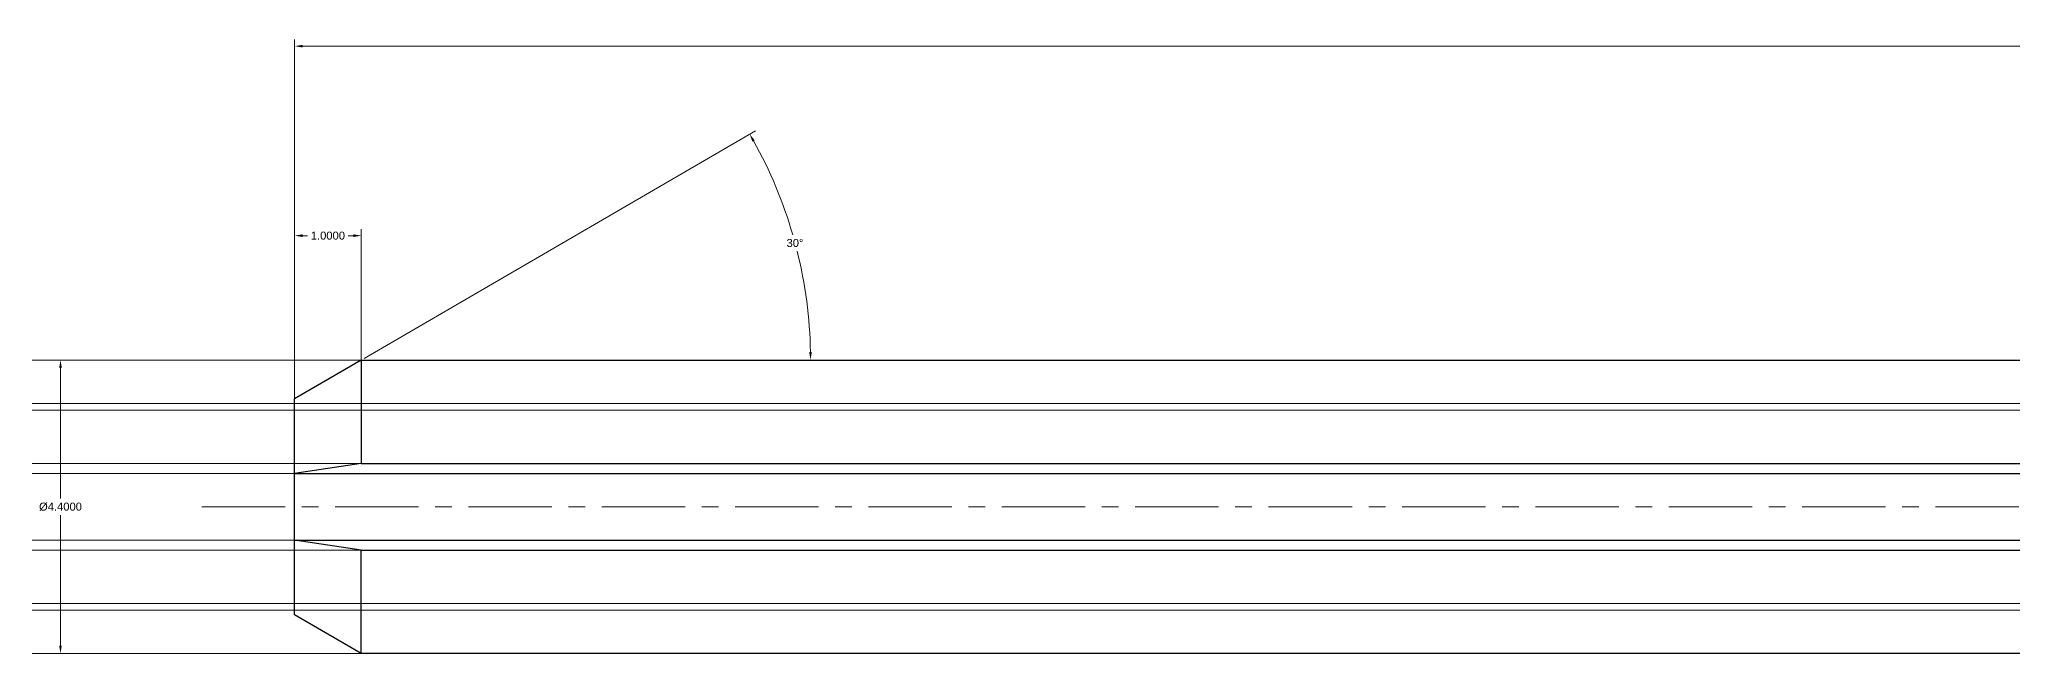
# Model space of a CAD drawing. Header units: inches. Extents: x 21 to 133, y 12 to 22.
# Drawn here: x 21.17 to 50.75, y 12.49 to 21.7 of the extents above; entities that cross this region are included whole.
import ezdxf

# ---------------------------------------------------------------- set-up
doc = ezdxf.new("R2010")
doc.units = ezdxf.units.IN
doc.header["$MEASUREMENT"] = 0
doc.linetypes.add('Amconstr', pattern=[9999, 9999, 0])
doc.linetypes.add('CENTER', pattern=[2, 1.25, -0.25, 0.25, -0.25])
for name, color, linetype, lineweight in [('AM_0', 7, 'Continuous', 30), ('AM_5', 3, 'Continuous', 15), ('AM_7', 4, 'CENTER', 15), ('AM_CL', 1, 'Amconstr', 15)]:
    doc.layers.add(name, color=color, linetype=linetype, lineweight=lineweight)
doc.styles.get("Standard").update_dxf_attribs({"font": 'arial.ttf'})
doc.dimstyles.new('AM_ANSI$0', dxfattribs={"dimtxt": 0.12, "dimasz": 0.12, "dimexe": 0.1, "dimexo": 0.05, "dimgap": 0.06, "dimtad": 0, "dimtih": 1, "dimtoh": 1, "dimdec": 4, "dimzin": 7, "dimdsep": 46, "dimtxsty": 'Standard', "dimcen": 0, "dimclrd": 256, "dimclre": 256, "dimclrt": 2, "dimadec": 0, "dimazin": 2, "dimtp": 0.1, "dimtm": 0.1, "dimtfac": 0.71, "dimtdec": 4, "dimtofl": 0, "dimtmove": 0, "dimatfit": 3, "dimfxl": 1, "dimtolj": 1, "dimtzin": 7, "dimlwd": -1, "dimlwe": -1, "dimarcsym": 1})
doc.dimstyles.new('AM_ANSI$2', dxfattribs={"dimtxt": 0.12, "dimasz": 0.12, "dimexe": 0.1, "dimexo": 0.05, "dimgap": 0.06, "dimtad": 0, "dimtih": 1, "dimtoh": 1, "dimdec": 4, "dimzin": 7, "dimdsep": 46, "dimtxsty": 'Standard', "dimcen": 0, "dimclrd": 256, "dimclre": 256, "dimclrt": 2, "dimadec": 0, "dimazin": 2, "dimtp": 0.1, "dimtm": 0.1, "dimtfac": 0.71, "dimtdec": 4, "dimtofl": 0, "dimtmove": 0, "dimatfit": 3, "dimfxl": 1, "dimtolj": 1, "dimtzin": 7, "dimlwd": -1, "dimlwe": -1, "dimarcsym": 1})

# ---------------------------------------------------------------- blocks, each defined once
blk = doc.blocks.new('*D7')
at = {"layer": 'AM_5', "linetype": 'ByBlock', "transparency": 16777216}
for p, q in [((24.991, 16.192), (24.991, 21.697)), ((104.991, 16.192), (104.991, 21.697)), ((25.111, 21.597), (64.635, 21.597)), ((104.871, 21.597), (65.346, 21.597))]:
    blk.add_line(p, q, dxfattribs=at)
at = {"layer": 'AM_5', "transparency": 16777216}
for points in [[(25.111, 21.617), (25.111, 21.577), (24.991, 21.597)], [(104.871, 21.617), (104.871, 21.577), (104.991, 21.597)]]:
    blk.add_solid(points, dxfattribs=at)
at = {"layer": 'Defpoints', "color": 0, "transparency": 16777216}
for p in [(24.991, 21.597), (24.991, 16.142), (104.991, 16.142)]:
    blk.add_point(p, dxfattribs=at)
at = {"layer": 'AM_5', "color": 2, "transparency": 16777216, "insert": (64.991, 21.597), "char_height": 0.12, "attachment_point": 5}
blk.add_mtext('\\A1;80.0000', dxfattribs=at)
blk = doc.blocks.new('*D8')
at = {"layer": 'AM_5', "linetype": 'ByBlock', "transparency": 16777216}
for p, q in [((24.991, 16.192), (24.991, 18.856)), ((25.111, 18.756), (25.187, 18.756)), ((25.871, 18.756), (25.794, 18.756)), ((25.991, 16.167), (25.991, 18.856))]:
    blk.add_line(p, q, dxfattribs=at)
at = {"layer": 'AM_5', "transparency": 16777216}
for points in [[(25.111, 18.776), (25.111, 18.736), (24.991, 18.756)], [(25.871, 18.776), (25.871, 18.736), (25.991, 18.756)]]:
    blk.add_solid(points, dxfattribs=at)
at = {"layer": 'Defpoints', "color": 0, "transparency": 16777216}
for p in [(25.991, 18.756), (24.991, 16.142), (25.991, 16.117)]:
    blk.add_point(p, dxfattribs=at)
at = {"layer": 'AM_5', "color": 2, "transparency": 16777216, "insert": (25.491, 18.756), "char_height": 0.12, "attachment_point": 5}
blk.add_mtext('\\A1;1.0000', dxfattribs=at)
blk = doc.blocks.new('*D9')
at = {"layer": 'AM_5', "linetype": 'ByBlock', "transparency": 16777216}
blk.add_line((26.034, 16.917), (31.901, 20.33), dxfattribs=at)
for start, end in [(16.1654, 29.1682), (1.0204, 14.0285)]:
    blk.add_arc((25.991, 16.892), 6.738, start, end, dxfattribs=at)
at = {"layer": 'AM_5', "transparency": 16777216}
for points in [[(31.857, 20.166), (31.892, 20.186), (31.815, 20.28)], [(32.748, 17.012), (32.708, 17.012), (32.729, 16.892)]]:
    blk.add_solid(points, dxfattribs=at)
at = {"layer": 'Defpoints', "color": 0, "transparency": 16777216}
for p in [(32.625, 18.069), (25.991, 16.892), (25.991, 16.892), (103.879, 16.892), (24.991, 16.31)]:
    blk.add_point(p, dxfattribs=at)
at = {"layer": 'AM_5', "color": 2, "transparency": 16777216, "insert": (32.496, 18.646), "char_height": 0.12, "attachment_point": 5}
blk.add_mtext('\\A1;30°', dxfattribs=at)
blk = doc.blocks.new('*D10')
at = {"layer": 'AM_5', "linetype": 'ByBlock', "transparency": 16777216}
for p, q in [((25.941, 16.892), (21.381, 16.892)), ((21.481, 16.772), (21.481, 14.816)), ((21.481, 12.612), (21.481, 14.567)), ((25.941, 12.492), (21.381, 12.492))]:
    blk.add_line(p, q, dxfattribs=at)
at = {"layer": 'AM_5', "transparency": 16777216}
for points in [[(21.461, 16.772), (21.501, 16.772), (21.481, 16.892)], [(21.461, 12.612), (21.501, 12.612), (21.481, 12.492)]]:
    blk.add_solid(points, dxfattribs=at)
at = {"layer": 'Defpoints', "color": 0, "transparency": 16777216}
for p in [(25.991, 16.892), (21.481, 12.492), (25.991, 12.492)]:
    blk.add_point(p, dxfattribs=at)
at = {"layer": 'AM_5', "color": 2, "transparency": 16777216, "insert": (21.481, 14.692), "char_height": 0.12, "attachment_point": 5}
blk.add_mtext('\\A1;%%C4.4000', dxfattribs=at)

msp = doc.modelspace()

# ---------------------------------------------------------------- linework, layer by layer
for p, q in [((25.99059, 16.8917), (103.87888, 16.8917)), ((24.99059, 13.06965), (24.99059, 16.30995)), ((103.8792, 12.4917), (25.99059, 12.4917))]:
    msp.add_line(p, q)
at = {"layer": 'AM_0'}
for p, q in [((25.99059, 16.8917), (24.99059, 16.30995)), ((25.99059, 16.8917), (25.99059, 15.3417)), ((25.99059, 15.3417), (24.99059, 15.1898)), ((24.99059, 15.1898), (78.99487, 15.1898)), ((25.99059, 15.3417), (78.90173, 15.3417)), ((24.99059, 14.1898), (78.84421, 14.1898)), ((25.99059, 14.0417), (24.99059, 14.1898)), ((25.99059, 12.4917), (25.99059, 14.0417)), ((25.99059, 14.0417), (78.76152, 14.0417)), ((25.99059, 12.4917), (24.99059, 13.06965))]:
    msp.add_line(p, q, dxfattribs=at)
at = {"layer": 'AM_7'}
msp.add_line((23.59884, 14.6898), (106.45475, 14.6898), dxfattribs=at)
at = {"layer": 'AM_CL'}
for p in [(103.87888, 16.8917), (104.99059, 16.2417), (104.99059, 16.1417), (78.90173, 15.3417), (78.99487, 15.1898), (78.84421, 14.1898), (78.76152, 14.0417), (104.99059, 13.2417), (104.99059, 13.1417), (103.87888, 12.4917)]:
    msp.add_xline(p, (1, 0), dxfattribs=at)

# ---------------------------------------------------------------- dimensions: what is measured, and where the dimension line sits
at = {"layer": 'AM_5'}
dim = msp.add_linear_dim(base=(24.99059, 21.59736), p1=(104.99059, 16.1417), p2=(24.99059, 16.1417), dimstyle='AM_ANSI$0', override={"dimpost": ''}, dxfattribs=at)
dim.commit()
dim.dimension.update_dxf_attribs({"geometry": '*D7', "text_midpoint": (64.99059, 21.59736)})
dim = msp.add_angular_dim_2l(base=(32.62502, 18.06903), line1=((25.99059, 16.8917), (24.99059, 16.30995)), line2=((25.99059, 16.8917), (103.87888, 16.8917)), dimstyle='AM_ANSI$2', override={"dimpost": ''}, dxfattribs=at)
dim.commit()
dim.dimension.update_dxf_attribs({"geometry": '*D9', "text_midpoint": (32.49621, 18.64635)})
dim = msp.add_linear_dim(base=(25.99059, 18.75562), p1=(24.99059, 16.1417), p2=(25.99059, 16.1167), dimstyle='AM_ANSI$0', dxfattribs=at)
dim.commit()
dim.dimension.update_dxf_attribs({"geometry": '*D8', "text_midpoint": (25.49059, 18.75562)})
dim = msp.add_linear_dim(base=(21.48135, 12.4917), p1=(25.99059, 16.8917), p2=(25.99059, 12.4917), angle=90, dimstyle='AM_ANSI$0', override={"dimpost": '%%C<>'}, dxfattribs=at)
dim.commit()
dim.dimension.update_dxf_attribs({"geometry": '*D10', "text_midpoint": (21.48135, 14.6917)})

doc.saveas('drawing.dxf')
